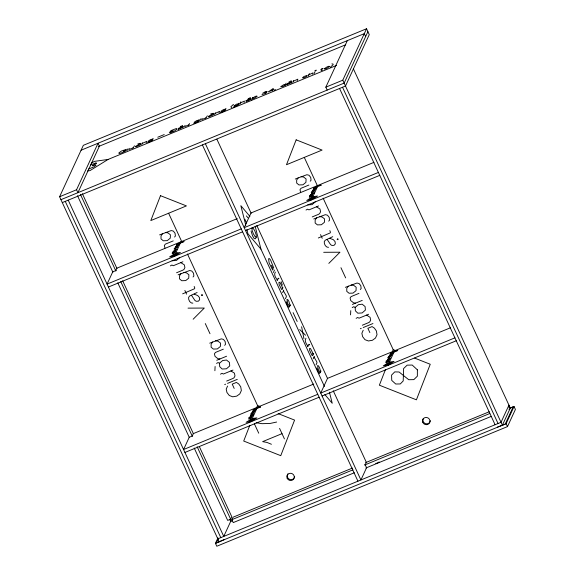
<?xml version="1.0" encoding="UTF-8"?>
<svg xmlns="http://www.w3.org/2000/svg" width="575" height="575" viewBox="0 0 575 575"><rect width="100%" height="100%" fill="white"/><g stroke="black" fill="none" stroke-linecap="round" stroke-linejoin="round"><path stroke-width="0.86" d="M214.892 370.724L215.107 366.483M350.556 314.884L350.772 310.644M249.816 425.327L243.707 441.039L280.751 455.666L294.58 420.102L278.113 413.598M256.572 407.955L257.535 405.476L187.457 253.97M385.48 369.488L379.371 385.2L416.415 399.826L430.244 364.262L414.604 358.088M392.236 352.123L393.199 349.636L323.121 198.131M227.563 386.062L226.205 389.117L226.931 392.459L229.296 395.499L232.738 396.815L236.756 396.11L239.804 393.904L241.356 390.54L240.717 386.788L238.726 383.963L236.404 382.425L232.214 384.15L234.19 388.427M363.228 330.223L361.869 333.277L362.595 336.627L364.96 339.667L368.402 340.975L372.42 340.271L375.468 338.071L377.02 334.7L376.381 330.948L374.39 328.124L372.068 326.586L367.878 328.311L369.854 332.587M219.183 541.779L59.592 196.743L83.353 145.31L366.555 28.75L369.265 34.608L345.496 86.034L62.301 202.594M76.547 189.764L98.052 143.232L99.403 146.158L77.905 192.69L76.547 189.764L59.592 196.743M127.01 150.65L127.823 148.882M129.246 148.321L128.75 149.622L133.084 147.84M132.911 148.221L134.478 145.798M141.702 144.598L142.521 142.823M146.165 142.765L146.826 141.335L142.262 143.391M153.13 138.561L151.922 140.731L147.703 142.507M185.035 125.357L184.539 126.665L188.873 124.876M188.701 125.257L189.506 123.524M199.202 119.6L197.994 121.771L193.775 123.546M199.87 120.657L200.682 118.896M202.105 118.335L201.609 119.636L205.943 117.853M205.771 118.227L207.338 115.805M214.561 114.612L215.388 112.837M219.025 112.772L219.686 111.349L215.122 113.404M225.989 108.574L224.782 110.745L220.57 112.52M239.006 103.22L237.798 105.383L233.587 107.166M239.682 104.276L240.824 101.789M173.6 252.871L173.722 252.605C177.431 251.383 169.992 255.135 172.73 253.014M175.361 249.406L175.648 248.774M244.088 102.458L244.44 101.078L240.242 103.062M175.713 253.129L180.406 252.461L174.268 256.256L169.582 256.917L175.713 253.129L180.327 243.146M177.021 253.956L176.726 254.603L172.737 255.968L173.715 255.818M177.122 253.733L177.431 253.065M251.656 99.957L252.806 97.462M272.14 90.915L273.298 88.406L268.238 91.928L273.873 89.614M275.411 89.398L274.39 90.34M284.97 85.632L286.106 83.181M292.747 82.433L293.566 80.658M297.21 80.593L297.872 79.17L293.3 81.226M308.272 76.044L309.415 73.557M312.671 74.233L313.03 72.845L308.825 74.829M314.108 73.643L314.92 71.875M315.308 71.034L316.25 70.128L314.812 70.811M322.043 68.518L321.145 70.624L322.395 70.208M256.263 237.137L255.142 236.677L253.424 233.939L252.116 230.345L251.979 227.873L253.101 228.124L254.818 230.927L256.198 234.816L256.263 237.137L255.501 238.798L254.2 238.603L252.54 235.858L251.067 230.963M327.182 90.088L325.831 87.163L347.329 40.631M325.831 87.163L342.786 80.184L366.555 28.75M367.907 31.675L344.145 83.109L60.943 199.669M273.348 272.528L274.476 270.085M275.36 272.083C273.448 274.713 275.835 277.862 277.315 280.061M310.744 196.42L310.867 196.154C314.582 194.932 307.136 198.684 309.882 196.564M312.505 192.956L312.8 192.323M312.865 196.679L317.551 196.018L311.42 199.805L306.727 200.474L312.865 196.679L317.479 186.695M314.202 197.484L313.9 198.138L309.853 199.525L310.852 199.374M277.078 280.586L278.185 278.185L278.724 278.889L278.832 278.307M282.627 292.589L283.762 290.131M285.452 298.684L286.357 296.707L286.192 295.643L283.403 290.914M290.418 304.872L288.938 307.381L287.248 304.829L286.257 301.731M250.103 418.277L250.226 418.011C253.942 416.796 246.495 420.541 249.241 418.42M251.864 414.812L252.159 414.18M252.224 418.535L256.917 417.874L250.779 421.662L246.093 422.33L252.224 418.535L256.838 408.552M253.23 420.009L253.539 419.34M253.934 418.499L253.632 419.139L249.643 420.505L250.628 420.361M305.965 338.237C304.053 340.867 306.439 344.015 307.912 346.215M509.903 408.243L514.057 406.532L515.408 409.457L507.488 426.6L216.789 546.25L215.438 543.325L217.954 537.869M218.141 539.077L216.286 543.095L224.279 539.566M307.675 346.739L308.782 344.339L309.321 345.043L309.429 344.468M194.185 447.982L227.678 520.397L230.647 519.182L231.783 516.731L199.417 446.753M231.042 520.619L223.761 536.41L68.231 200.15M354.308 472.765L233.242 522.596L231.883 519.663L233.019 517.22L352.425 468.072M313.231 358.743L314.367 356.284M316.049 364.838L316.962 362.861L316.789 361.797L314 357.068M321.015 371.026L319.535 373.534L317.853 370.99L316.854 367.892M387.255 361.833L387.378 361.567C391.086 360.345 383.647 364.097 386.386 361.97M389.016 358.369L389.304 357.729M389.376 362.092L394.062 361.423L387.931 365.218L383.238 365.88L389.376 362.092L393.983 352.108M497.425 427.139L505.152 424.199L513.209 406.762L510.068 408.056M508.947 405.145L501.026 422.294L217.832 538.854M509.349 406.238L508.868 406.87L509.263 406.015L509.673 407.387M509.076 407.438L509.472 406.575M215.438 543.325L506.137 423.674L514.057 406.532M162.545 233.666L161.029 235.829L161.014 238.905L163.293 240.781L167.253 240.638L170.265 238.194L170.416 234.787L167.936 232.875L165.384 232.494M181.017 273.614L179.508 275.777L179.493 278.853L181.772 280.729L185.732 280.586L188.744 278.142L188.895 274.735L186.415 272.823L183.863 272.442M298.209 177.826L296.693 179.989L296.678 183.066L298.957 184.942L302.917 184.805L305.929 182.354L306.08 178.954L303.6 177.035L301.048 176.654M212.635 341.967L211.126 344.13L211.111 347.207L213.39 349.082L217.343 348.939L220.362 346.495L220.513 343.088L218.026 341.176L215.474 340.795M316.681 217.774L315.172 219.938L315.158 223.014L317.436 224.89L321.396 224.753L324.408 222.302L324.559 218.903L322.079 216.983L319.527 216.603M348.299 286.127L346.79 288.291L346.775 291.367L349.054 293.243L353.014 293.106L356.026 290.655L356.177 287.256L353.69 285.337L351.138 284.956M170.365 265.887L171.896 265.018L173.312 265.722L182.893 261.776M306.029 210.048L307.56 209.178L308.976 209.882L318.557 205.936M216.552 363.414L218.083 362.552L219.492 363.249L219.722 366.67L222.166 369.028L226.485 368.783L229.727 365.916L229.439 362.401L226.507 360.029L222.669 360.525L219.492 363.249M220.462 374.188L221.993 373.319L223.402 374.023L232.983 370.077M352.216 307.582L353.747 306.712L355.156 307.417L355.386 310.838L357.83 313.188L362.149 312.944L365.391 310.076L365.103 306.561L362.178 304.189L358.333 304.685L355.156 307.417M356.126 318.349L357.657 317.479L359.066 318.183L368.654 314.238M174.556 237.051L175.397 236.023L175.044 233.242L173.319 231.064L171.206 230.568L159.613 234.866M193.035 276.999L193.876 275.971L193.523 273.19L191.798 271.019L189.685 270.516L178.092 274.814M310.22 181.211L311.061 180.191L310.708 177.402L308.983 175.231L306.877 174.728L295.277 179.033M224.653 345.352L225.486 344.332L225.141 341.543L223.416 339.372L221.303 338.869L209.702 343.167M328.699 221.159L329.54 220.139L329.188 217.35L327.463 215.179L325.349 214.676L313.756 218.982M360.317 289.512L361.15 288.492L360.805 285.71L359.08 283.533L356.967 283.037L345.367 287.335M193.15 319.226L204.298 308.056L188.018 308.135M328.814 263.386L339.962 252.217L323.682 252.296M245.949 100.934L248.917 99.022L250.837 98.469L251.002 98.857L245.949 100.934L246.416 101.265L248.177 100.776L250.578 99.439M179.637 257.614L176.396 260.482L172.069 260.727M315.301 201.775L312.06 204.643L307.733 204.887M176.007 246.704C175.986 247.667 180.14 244.893 175.49 246.876M173.808 251.462C173.787 252.425 177.941 249.643 173.291 251.627M313.152 190.26C313.131 191.223 317.285 188.442 312.635 190.426M310.953 195.011C310.938 195.974 315.093 193.193 310.442 195.177M252.511 412.117C252.49 413.08 256.644 410.298 252.001 412.282M250.312 416.868C250.298 417.831 254.452 415.057 249.802 417.04M389.663 355.666C389.642 356.629 393.796 353.848 389.146 355.832M387.464 360.424C387.442 361.387 391.597 358.606 386.946 360.59M330.345 67.225L333.133 64.702L333.098 64.069L331.904 63.847M197.096 292.502L189.57 296.067L188.6 297.469L188.729 299.467L189.7 301.566L191.346 302.932L192.848 303.154M332.76 236.67L325.234 240.228L324.264 241.629L324.393 243.627L325.364 245.726L327.01 247.099L328.512 247.315M307.072 76.13L304.707 77.51L302.967 78.035L302.587 77.668L304.017 76.475L307.294 75.332M285.222 85.093L282.95 86.466L280.665 86.746L283.576 84.769L285.552 84.381M233.45 104.377L230.834 106.806L231.89 107.748M172.234 252.346L172.723 251.965M309.379 195.895L309.868 195.522M248.738 417.752L249.227 417.378M385.89 361.308L386.378 360.928M262.667 93.272L265.24 91.734L267.109 91.439L264.716 92.87L266.807 92.517L265.607 93.466L261.977 94.573M252.518 98.088L255.336 96.406L256.86 96.011L257.09 96.427L254.438 98.196L252.231 98.713M178.703 128.239L183.202 126.392L182.8 127.679M287.213 83.576L291.712 81.729L291.309 83.023M152.641 139.61L150.039 141.17L148.379 141.644L148.027 141.278L150.7 139.509L152.885 139.093M198.713 120.642L196.111 122.209L194.451 122.676L194.091 122.317L196.772 120.542L198.95 120.132M225.508 109.617L222.899 111.183L221.238 111.651L220.886 111.291L223.56 109.516L225.745 109.106M238.524 104.262L235.915 105.822L234.255 106.296L233.903 105.929L236.577 104.161L238.762 103.744M180.234 127.061L182.749 126.026M182.814 127.219L178.092 129.282L183.044 126.737M291.324 82.563L286.594 84.626L291.547 82.074M91.26 163.264L94.271 161.403L108.071 159.447L336.497 65.428M108.071 159.447L90.016 170.603L87.429 170.969M379.141 461.948L377.222 463.134L375.748 463.342M140.235 143.93L140.681 144.296L139.818 145.152L135.937 146.812L135.441 146.452L141.004 143.24M213.095 113.943L213.541 114.303L212.678 115.158L208.797 116.818L208.301 116.459L213.864 113.253M174.074 248.989L177.287 247.171M311.219 192.539L314.432 190.728M250.585 414.395L253.791 412.584M387.73 357.952L390.942 356.133M387.061 364.004L385.954 364.758L391.302 362.559L388.039 363.903L389.433 363.673M177.122 245.223C174.627 246.61 179.644 244.713 177.725 244.979M174.922 249.981C172.435 251.368 177.445 249.464 175.526 249.73M314.266 188.772C311.779 190.16 316.789 188.262 314.877 188.528M312.074 193.531C309.58 194.918 314.597 193.02 312.678 193.279M253.632 410.636C251.138 412.023 256.155 410.119 254.236 410.385M251.433 415.387C248.939 416.774 253.956 414.877 252.037 415.143M390.777 354.186C388.283 355.573 393.3 353.675 391.381 353.934M388.578 358.944C386.091 360.324 391.101 358.426 389.182 358.692M175.001 247.602L177.553 246.596M172.802 252.353L175.353 251.347M312.146 191.152L314.697 190.145M309.947 195.91L312.505 194.903M251.505 413.008L254.064 412.002M249.313 417.766L251.864 416.76M388.657 356.558L391.208 355.551M386.457 361.316L389.009 360.309M248.112 98.814L250.477 97.57M288.923 82.017L291.288 80.773M178.789 244.893L179.22 244.44L176.496 245.482M176.59 249.643L177.021 249.198L174.304 250.233M315.934 188.442L316.365 187.989L313.648 189.031M313.742 193.2L314.166 192.747L311.449 193.789M255.293 410.298L255.724 409.846L253.007 410.888M253.101 415.057L253.532 414.604L250.808 415.646M392.445 353.855L392.876 353.402L390.152 354.444M390.245 358.606L390.677 358.153L387.96 359.195M90.39 165.104L95.853 162.854L96.614 163.192L92.266 165.787L94.76 164.975L96.068 165.147L93.883 166.872L88.349 169.151M81.089 150.212L364.291 33.645L365.643 36.577M98.224 146.639L345.712 44.778M320.749 69.517L323.092 68.554M123.373 151.247L126.09 150.132L125.738 150.887L122.302 152.583L120.24 153.295L119.003 153.424L118.788 153.015L121.246 151.117L126.478 149.292M169.302 132.3L173.154 130.712M157.773 137.224L164.234 134.564M173.233 240.889L165.341 244.138L164.335 245.539L164.96 248.098M308.897 185.049L301.005 188.298L299.999 189.7L300.624 192.258M237.245 218.637L116.826 268.194L115.827 270.351L116.2 270.437L112.729 271.867L107.065 284.115L241.248 228.886M373.915 162.38L251.009 212.973L244.217 227.664L378.393 172.435M178.157 245.295L175.986 246.344L176.532 246.316M315.301 188.844L313.138 189.894L313.677 189.865M175.857 246.589L177.948 245.733M313.008 190.145L315.1 189.283M175.31 247.868L177.107 246.776M312.462 191.425L314.259 190.325M175.957 250.046L173.787 251.103L174.333 251.074M313.102 193.603L310.938 194.652L311.478 194.623M173.664 251.347L175.756 250.484M310.809 194.896L312.901 194.034M173.111 252.626L174.915 251.534M310.263 196.176L312.06 195.083M173.01 252.784L175.088 251.929M310.162 196.334L312.232 195.478M177.28 253.403L173.075 255.135L174.304 254.897M108.423 287.04L242.6 231.811M245.568 230.589L379.752 175.368M176.561 272.758L182.821 270.178L183.964 269.459L184.906 267.612L184.302 264.823L180.809 262.631M312.225 216.919L318.485 214.346L319.628 213.627L320.57 211.772L319.966 208.991L316.473 206.799M182.649 293.825L194.451 288.794L194.796 288.104L194.17 286.458M318.313 237.985L330.115 232.954L330.46 232.264L329.834 230.618M201.458 295.327L202.529 294.882M337.123 239.487L338.193 239.049M223.323 349.19L215.438 352.439L214.425 353.841L215.05 356.399L217.868 358.635L219.894 358.973M358.987 293.351L351.102 296.599L350.089 298.001L350.714 300.56L353.532 302.802L355.558 303.14M216.746 360.273L226.579 356.227M352.41 304.434L362.243 300.387M226.658 381.06L232.911 378.487L234.061 377.761L234.995 375.913L234.399 373.125L230.906 370.933M362.322 325.22L368.575 322.647L369.725 321.928L370.659 320.074L370.063 317.292L366.57 315.1M224.681 384.56L225.608 384.179M227.535 383.381L237.288 379.371M360.345 328.72L361.272 328.339M363.199 327.549L372.952 323.531M313.749 384.043L193.337 433.607L192.338 435.764L192.711 435.843L189.232 437.28L183.576 449.521L317.759 394.299M450.419 327.793L327.513 378.379L320.728 393.077L454.904 337.848M254.66 410.701L252.497 411.757L253.036 411.722M391.812 354.25L389.642 355.307L390.188 355.278M252.368 412.002L254.459 411.139M389.519 355.551L391.604 354.689M251.821 413.281L253.618 412.182M388.966 356.831L390.763 355.738M252.461 415.459L250.298 416.508L250.837 416.48M389.613 359.008L387.449 360.058L387.988 360.029M250.168 416.753L252.26 415.897M387.32 360.309L389.412 359.447M249.622 418.032L251.419 416.94M386.767 361.589L388.571 360.489M249.521 418.19L251.598 417.335M386.673 361.74L388.743 360.892M253.388 419.678L249.183 421.403L250.412 421.173M184.927 452.453L319.111 397.224M322.079 396.003L456.255 340.774M282.009 433.658L262.631 441.636L267.052 442.463L271.429 444.267M365.693 462.609L489.253 411.757M231.883 519.663L352.949 469.832M364.564 465.06L489.778 413.518M232.307 520.792L230.647 521.475L229.892 519.85M365.916 467.985L491.129 416.451M210.687 113.943L212.75 113.361M180.528 126.356L182.591 125.774M137.827 143.93L139.89 143.347M276.632 422.043L270.178 423.437L261.97 423.682L256.17 422.711M311.506 191.928L314.13 191.382M174.354 248.378L176.978 247.832M388.01 357.341L390.641 356.787M250.865 413.784L253.489 413.238M329.834 238.33L333.385 239.703L335.088 241.68L335.326 243.908L334.032 245.345L331.883 245.439L330.618 244.662L327.146 239.437M194.17 294.17L197.721 295.543L199.424 297.519L199.662 299.748L198.368 301.185L196.219 301.278L194.954 300.502L191.482 295.277M393.199 349.636L395.672 350.613M508.875 409.141L509.658 409.45M257.535 405.476L260.008 406.453M289.75 306.317L287.888 303.967L286.932 299.424L287.823 299.661L288.909 301.415L290.08 305.605M320.347 372.471L318.493 370.128L317.529 365.578L318.421 365.815L319.506 367.569L320.678 371.759M299.719 329.547L305.541 335.239M249.881 216.38L240.839 205.678L245.798 225.271M324.451 386.45L260.957 249.169L247.954 233.795L246.876 229.533M324.853 394.551L332.242 403.298L329.432 392.172M246.366 215.905L247.954 217.81M282.246 287.421L282.296 289.39L281.534 289.455L279.055 284.309L278.983 282.232L279.932 282.411L282.785 288.125L282.893 287.55M312.85 353.575L312.893 355.544L312.132 355.609L309.659 350.463L309.587 348.385L310.529 348.572L313.382 354.286L313.49 353.704M353.417 68.892L510.305 408.077L502.385 425.22L342.786 80.184M506.137 423.674L507.488 426.6M342.527 87.256L498.058 423.516M339.559 88.478L495.097 424.731M304.283 157.399L317.472 185.912M337.424 238.769L337.892 239.768M340.946 267.713L345.661 277.897M320.527 234.607L322.237 238.309M216.912 139.265L251.167 213.318M256.809 225.522L327.577 378.515M333.227 390.727L366.347 462.336L365.355 464.492L364.981 464.284L366.57 467.712L360.913 479.96L205.383 143.707M271.436 265.334L273.154 269.035L272.665 270.085L269.129 262.947L268.59 258.764L269.33 258.534L270.53 259.929L273.693 267.871M293.099 312.635L297.182 321.461M244.842 219.212L246.625 223.071M202.414 144.929L357.945 481.182M279.572 428.397L284.438 438.912M168.619 213.239L181.808 241.752M201.76 294.608L202.228 295.607M254.402 423.854L258.736 433.212M205.282 323.553L209.997 333.73M184.862 290.447L186.573 294.148M82.369 193.696L116.991 268.554M122.64 280.758L193.394 433.737M80.486 194.522L115.862 271.005M120.75 281.585L192.258 436.181M197.153 446.761L230.647 519.182M77.517 195.744L112.894 272.227M117.782 282.807L189.29 437.402M65.263 201.372L220.8 537.632M281.153 281.664L282.339 285.15M255.135 226.169L260.957 249.169M301.609 326.737L303.945 338.682M294.68 476.51A3.752 3.594 24.8 0 1 289.663 479.399A3.752 3.594 24.8 0 1 287.931 473.843M430.344 420.67A3.752 3.594 24.8 0 1 425.795 423.71A3.752 3.594 24.8 0 1 423.143 418.823M417.378 369.84L417.364 376.172L413.827 379.629L408.739 379.723L399.072 371.989L394.738 371.896L391.589 375.065L391.74 380.391L395.722 384.014L400.308 383.942L403.212 380.93L403.592 368.589L407.136 365.161L412.21 365.039L417.378 369.84M160.497 195.673L150.815 220.57L186.422 205.908L160.497 195.673M296.161 139.833L286.479 164.73L322.086 150.075L296.161 139.833M171.12 130.561L170.02 132.947L175.066 130.697L177.042 129.03L176.726 128.57L175.368 128.879L171.12 130.561M329.475 66.585L326.578 68.511L324.731 69.101L324.235 68.748L327.254 66.793L329.029 66.226L329.475 66.585M310.615 198.339L310.191 198.691L314.46 196.93L310.615 198.339M180.838 242.053L176.539 244.706L184.115 241.586L180.838 242.053M317.982 185.603L313.691 188.255L321.267 185.136L317.982 185.603M257.341 407.459L253.05 410.112L260.626 406.992L257.341 407.459M394.493 351.009L390.195 353.668L397.771 350.549L394.493 351.009M287.177 478.292A3.752 3.594 24.8 0 0 293.609 479.097A3.752 3.594 24.8 0 0 290.928 473.304A3.752 3.594 24.8 0 0 287.177 478.292M422.841 422.46A3.752 3.594 24.8 0 0 429.273 423.265A3.752 3.594 24.8 0 0 426.592 417.464A3.752 3.594 24.8 0 0 422.841 422.46"/></g></svg>
